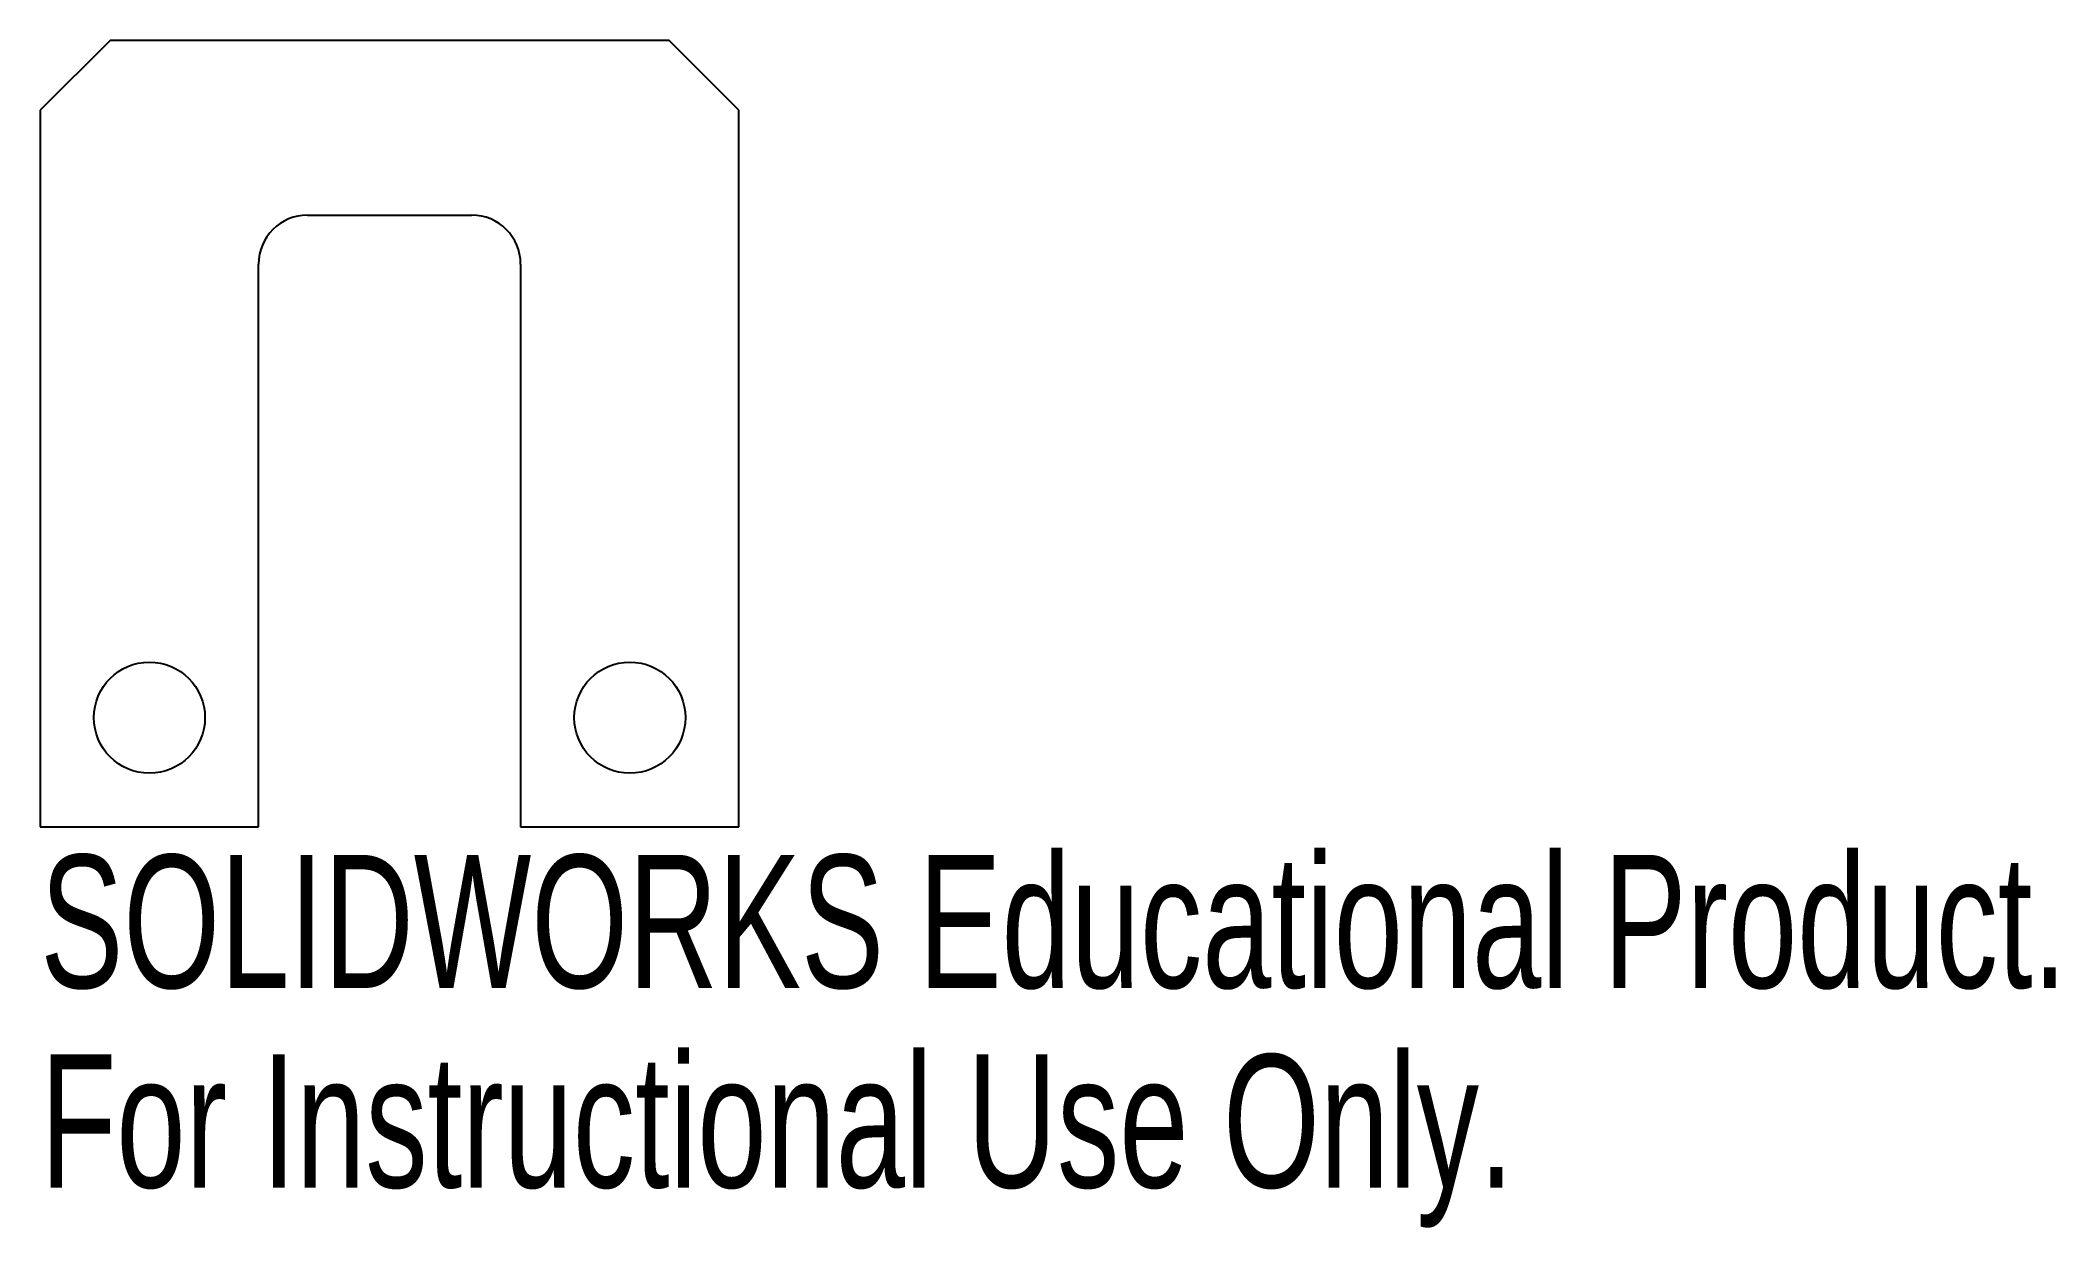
# Model space of a CAD drawing. Header units: inches. Extents: x 0 to 2.88, y -0.57 to 1.12.
import ezdxf

# ---------------------------------------------------------------- set-up
doc = ezdxf.new("R2010")
doc.units = ezdxf.units.IN
doc.header["$MEASUREMENT"] = 0
doc.styles.add('SLDTEXTSTYLE0', font='TXT', dxfattribs={"width": 0.7})

msp = doc.modelspace()

# ---------------------------------------------------------------- linework, layer by layer
at = {"color": 7, "linetype": 'Continuous', "lineweight": 25}
for p, q in [((0.1, 1.125), (0, 1.025)), ((0.9, 1.125), (0.1, 1.125)), ((1, 1.025), (0.9, 1.125)), ((0, 1.025), (0, 0)), ((1, 0), (1, 1.025)), ((0.3825, 0.875), (0.6175, 0.875)), ((0.3125, 0), (0.3125, 0.805)), ((0.6875, 0.805), (0.6875, 0)), ((0, 0), (0.3125, 0)), ((0.6875, 0), (1, 0))]:
    msp.add_line(p, q, dxfattribs=at)
for centre in [(0.1562, 0.1562), (0.8438, 0.1562)]:
    msp.add_circle(centre, 0.0795, dxfattribs=at)
for centre, start, end in [((0.3825, 0.805), 90, 180), ((0.6175, 0.805), 0, 90)]:
    msp.add_arc(centre, 0.07, start, end, dxfattribs=at)

# ---------------------------------------------------------------- texts
at = {"color": 7, "linetype": 'Continuous', "char_height": 0.1903, "attachment_point": 1, "style": 'SLDTEXTSTYLE0'}
for s, insert in [('SOLIDWORKS Educational Product.', (0, -0.0401)), ('For Instructional Use Only.', (0, -0.3256))]:
    msp.add_mtext(s, dxfattribs=dict(at, insert=insert))

doc.saveas('drawing.dxf')
